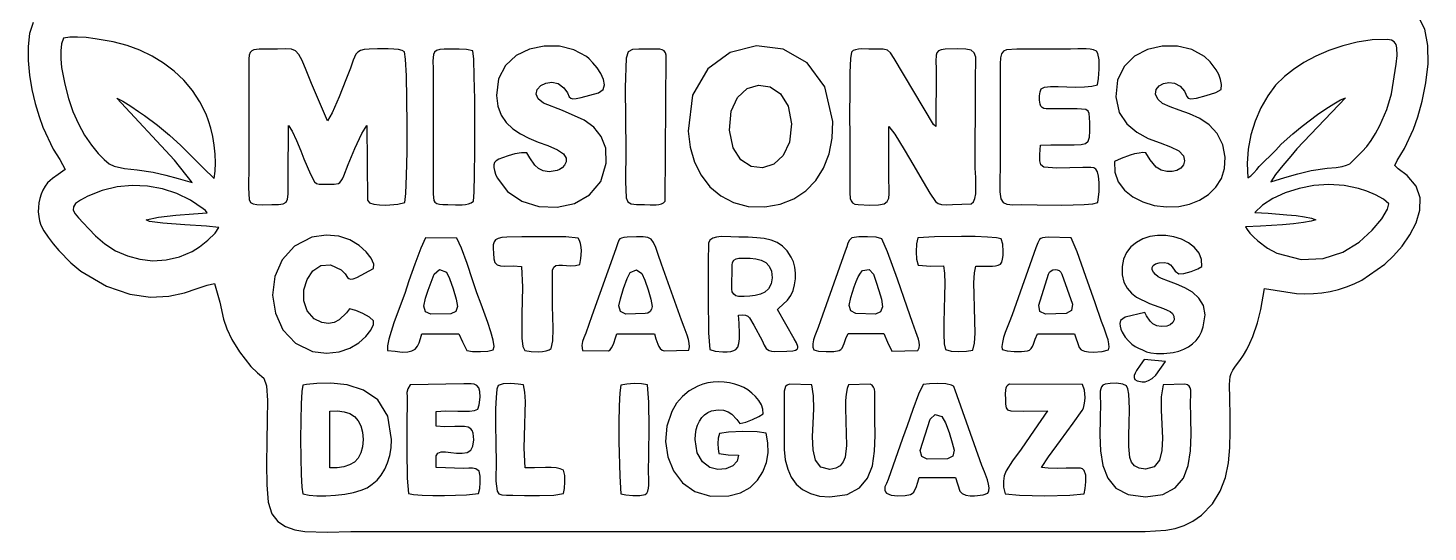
# Model space of a CAD drawing. Header units: millimetres. Extents: x 265.6 to 315.6, y -9426.2 to -9374.5.
# Drawn here: x 265.58 to 315.56, y -9426.17 to -9408.17 of the extents above; entities that cross this region are included whole.
import ezdxf

# ---------------------------------------------------------------- set-up
doc = ezdxf.new("R2010")
doc.units = ezdxf.units.MM
doc.header["$MEASUREMENT"] = 0
doc.layers.add('Capa 1', color=7, linetype='Continuous')

msp = doc.modelspace()

# ---------------------------------------------------------------- linework, layer by layer
at = {"layer": 'Capa 1', "color": 28}
msp.add_lwpolyline([(265.7674, -9407.9736), (265.6373, -9408.3704), (265.5783, -9408.8294), (265.5795, -9409.3297), (265.6303, -9409.8502), (265.7198, -9410.3701), (265.8373, -9410.8682), (265.972, -9411.3237), (266.1132, -9411.7156), (266.4778, -9412.4906), (266.7181, -9412.8638), (266.9018, -9413.2177), (266.659, -9413.4034), (266.4565, -9413.5392), (266.365, -9413.6122), (266.2772, -9413.7013), (266.1911, -9413.8159), (266.1044, -9413.9656), (266.0433, -9414.1047), (265.9966, -9414.2549), (265.9646, -9414.4127), (265.9479, -9414.5751), (265.9466, -9414.7388), (265.9613, -9414.9007), (265.9922, -9415.0574), (266.0398, -9415.2059), (266.1431, -9415.4129), (266.2937, -9415.6415), (266.4786, -9415.8808), (266.685, -9416.1196), (267.1105, -9416.552), (267.4666, -9416.8506), (268.3787, -9417.3833), (269.208, -9417.6745), (269.9507, -9417.7768), (270.603, -9417.7428), (271.1612, -9417.6252), (271.6216, -9417.4766), (271.9803, -9417.3495), (272.2336, -9417.2967), (272.4227, -9417.9572), (272.5569, -9418.5718), (272.6718, -9418.9077), (272.8553, -9419.2872), (273.1346, -9419.7286), (273.5372, -9420.2503), (273.7737, -9420.4768), (273.9974, -9420.6681), (274.0899, -9420.9464), (274.1243, -9421.467), (274.1215, -9422.1556), (274.1025, -9422.9376), (274.088, -9423.7386), (274.0991, -9424.4843), (274.1566, -9425.1002), (274.2815, -9425.5119), (274.5004, -9425.7859), (274.7763, -9425.9734), (275.0998, -9426.0897), (275.4616, -9426.1503), (276.2629, -9426.1658), (277.1056, -9426.1432), (304.6388, -9426.1449), (305.4659, -9426.1482), (306.1968, -9426.1043), (306.5339, -9426.0402), (306.8561, -9425.9349), (307.1664, -9425.7787), (307.4679, -9425.5618), (307.8614, -9425.1541), (308.1409, -9424.7029), (308.3253, -9424.2142), (308.4337, -9423.6938), (308.4848, -9423.1479), (308.4978, -9422.5823), (308.4915, -9422.0031), (308.485, -9421.4163), (308.4766, -9420.902), (308.4924, -9420.6156), (308.5282, -9420.5047), (308.5926, -9420.387), (308.6931, -9420.2412), (308.8372, -9420.046), (308.9678, -9419.8537), (309.0889, -9419.6437), (309.2001, -9419.4197), (309.3012, -9419.1853), (309.4716, -9418.7001), (309.5977, -9418.2177), (309.7232, -9417.4691), (310.8629, -9417.6481), (311.1656, -9417.6624), (311.468, -9417.6546), (311.7687, -9417.6252), (312.0662, -9417.5747), (312.3591, -9417.5035), (312.6458, -9417.4122), (312.925, -9417.3014), (313.1952, -9417.1715), (314.0233, -9416.5967), (314.3253, -9416.3087), (314.6322, -9415.956), (314.9125, -9415.5555), (315.1347, -9415.1244), (315.2675, -9414.6794), (315.2793, -9414.2378), (315.1388, -9413.8165), (314.8144, -9413.4324), (314.4945, -9413.1965), (314.3803, -9413.083), (314.4591, -9412.9034), (314.7184, -9412.4693), (315.0394, -9411.7826), (315.1915, -9411.3451), (315.3477, -9410.7771), (315.48, -9410.1289), (315.5602, -9409.4509), (315.56, -9408.7935), (315.4512, -9408.2071), (315.2058, -9407.742)], dxfattribs=at)
at = {"layer": 'Capa 1', "color": 97}
for points in [[(270.8112, -9412.8923), (268.7443, -9410.6804), (268.9667, -9410.7854), (269.2468, -9410.9584), (269.5234, -9411.1453), (269.7354, -9411.2922), (270.2046, -9411.6364), (270.6287, -9411.9915), (271.0356, -9412.368), (271.453, -9412.776), (271.8398, -9413.1793), (272.2198, -9413.5479), (272.2628, -9413.2759), (272.2767, -9412.9804), (272.2648, -9412.6707), (272.2305, -9412.3563), (272.1772, -9412.0467), (272.1083, -9411.7513), (272.0271, -9411.4795), (271.9371, -9411.2408), (271.7183, -9410.804), (271.4522, -9410.4027), (271.1434, -9410.0378), (270.7963, -9409.7104), (270.4155, -9409.4215), (270.0054, -9409.172), (269.5705, -9408.963), (269.1154, -9408.7953), (268.6136, -9408.6659), (267.979, -9408.5516), (267.6535, -9408.5126), (267.3446, -9408.4923), (267.0689, -9408.4958), (266.8432, -9408.528), (266.775, -9408.7319), (266.7462, -9408.9843), (266.7499, -9409.2701), (266.7795, -9409.5747), (266.8891, -9410.1803), (267.021, -9410.682), (267.1841, -9411.1536), (267.3762, -9411.5925), (267.5959, -9411.994), (267.8421, -9412.3531), (268.0851, -9412.6503), (268.2939, -9412.8657), (268.48, -9413.0135), (268.6551, -9413.1077), (269.018, -9413.1918), (269.4749, -9413.2306), (270.0422, -9413.3115), (270.5016, -9413.4194), (270.9381, -9413.5476), (271.4364, -9413.6896), (270.8112, -9412.8923)], [(309.9477, -9413.6612), (310.4517, -9413.5116), (310.9117, -9413.3736), (311.3942, -9413.259), (311.9659, -9413.1793), (312.2772, -9413.1464), (312.4993, -9413.111), (312.6544, -9413.0684), (312.765, -9413.0137), (312.9419, -9412.8495), (313.2086, -9412.5805), (313.3744, -9412.4048), (313.5362, -9412.1851), (313.6911, -9411.9317), (313.8362, -9411.6551), (314.0855, -9411.074), (314.2612, -9410.525), (314.4285, -9409.4578), (314.4535, -9409.1538), (314.4499, -9408.8732), (314.4183, -9408.757), (314.3567, -9408.6652), (314.2574, -9408.6038), (314.1128, -9408.579), (313.5701, -9408.5976), (313.0351, -9408.6759), (312.5158, -9408.8048), (312.0203, -9408.9755), (311.5565, -9409.179), (311.1326, -9409.4063), (310.7566, -9409.6486), (310.4365, -9409.8968), (310.1216, -9410.2143), (309.8388, -9410.5943), (309.5938, -9411.0246), (309.3919, -9411.4935), (309.2388, -9411.9889), (309.1399, -9412.4989), (309.1009, -9413.0117), (309.1271, -9413.5152), (309.2396, -9413.4526), (309.3478, -9413.3465), (309.447, -9413.2243), (309.5327, -9413.1133), (310.13, -9412.5271), (310.3166, -9412.3199), (310.7335, -9411.9469), (311.0663, -9411.6725), (311.6183, -9411.2634), (311.9167, -9411.057), (312.198, -9410.8753), (312.4383, -9410.7377), (312.6138, -9410.6639), (310.8802, -9412.489), (310.6607, -9412.7491), (310.3805, -9413.0771), (310.1171, -9413.4041), (309.9477, -9413.6612)], [(271.9801, -9414.7676), (271.9113, -9414.6907), (271.8378, -9414.6277), (271.3807, -9414.3194), (270.8902, -9414.0803), (270.3746, -9413.9117), (269.8423, -9413.8149), (269.3016, -9413.7913), (268.7609, -9413.8422), (268.2285, -9413.9688), (267.7129, -9414.1725), (267.4472, -9414.3141), (267.2793, -9414.4389), (267.199, -9414.5559), (267.1957, -9414.6744), (267.2592, -9414.8032), (267.3791, -9414.9515), (267.5449, -9415.1283), (267.7464, -9415.3427), (267.9867, -9415.5854), (268.323, -9415.8791), (268.7062, -9416.1214), (269.1267, -9416.3062), (269.5745, -9416.4273), (270.0399, -9416.4784), (270.513, -9416.4532), (270.9841, -9416.3456), (271.4433, -9416.1493), (271.7035, -9415.9793), (272.0005, -9415.7411), (272.2574, -9415.4926), (272.3971, -9415.2916), (271.9477, -9415.2507), (271.1754, -9415.1991), (270.3928, -9415.1392), (269.9131, -9415.0735), (269.7964, -9415.0153), (270.2375, -9414.9188), (270.8552, -9414.848), (271.4894, -9414.799), (271.9801, -9414.7676)], [(309.0497, -9415.2648), (309.0995, -9415.3696), (309.1959, -9415.4939), (309.3283, -9415.63), (309.4861, -9415.7699), (309.835, -9416.0291), (310.1574, -9416.208), (311.0308, -9416.4361), (311.8202, -9416.4012), (312.5144, -9416.1707), (313.1021, -9415.8121), (313.5719, -9415.3929), (313.9128, -9414.9804), (314.1134, -9414.6421), (314.1624, -9414.4454), (313.9686, -9414.2824), (313.6881, -9414.1303), (313.3737, -9413.9988), (313.0785, -9413.898), (312.5629, -9413.7876), (312.025, -9413.7562), (311.4836, -9413.7954), (310.9573, -9413.8967), (310.4647, -9414.0518), (310.0244, -9414.2522), (309.6552, -9414.4896), (309.3757, -9414.7556), (309.8547, -9414.7853), (310.5172, -9414.8354), (310.8517, -9414.8696), (311.1535, -9414.9106), (311.3961, -9414.959), (311.5536, -9415.0153), (311.3905, -9415.0713), (311.1153, -9415.1192), (310.7626, -9415.1595), (310.367, -9415.1927), (309.5861, -9415.2399), (309.0497, -9415.2648)]]:
    msp.add_lwpolyline(points, close=True, dxfattribs=at)
at = {"layer": 'Capa 1', "color": 7}
for points in [[(276.2725, -9411.4882), (275.6967, -9410.1562), (275.5057, -9409.6736), (275.3655, -9409.333), (275.2492, -9409.1104), (275.1298, -9408.9818), (274.9801, -9408.9232), (274.7733, -9408.9106), (274.4823, -9408.9201), (274.08, -9408.9276), (273.8283, -9408.9236), (273.6381, -9408.9461), (273.5673, -9408.9828), (273.5136, -9409.0446), (273.4774, -9409.1378), (273.4593, -9409.2685), (273.459, -9413.0862), (273.4479, -9413.8753), (273.473, -9414.2912), (273.5238, -9414.3962), (273.6132, -9414.4524), (273.751, -9414.4746), (273.9471, -9414.4777), (274.2821, -9414.4771), (274.5248, -9414.4711), (274.6897, -9414.4454), (274.7916, -9414.3858), (274.8451, -9414.2781), (274.8649, -9414.1082), (274.8656, -9413.8617), (274.862, -9413.5246), (274.8744, -9411.6462), (275.0123, -9411.8483), (275.1693, -9412.1868), (275.3177, -9412.5523), (275.43, -9412.8356), (275.6582, -9413.393), (275.8037, -9413.6607), (275.8787, -9413.7187), (275.973, -9413.7437), (276.0999, -9413.7488), (276.2727, -9413.7471), (276.5148, -9413.7453), (276.6632, -9413.7181), (276.7155, -9413.6838), (276.7604, -9413.6297), (276.8031, -9413.5513), (276.849, -9413.4441), (277.0129, -9413.0387), (277.2526, -9412.4702), (277.4981, -9411.9408), (277.6795, -9411.6525), (277.6993, -9414.3186), (277.7761, -9414.407), (277.9254, -9414.4619), (278.1239, -9414.489), (278.3482, -9414.4939), (278.7806, -9414.4599), (279.0355, -9414.4054), (279.0714, -9414.081), (279.0964, -9413.4396), (279.1106, -9412.5899), (279.114, -9411.6406), (279.1066, -9410.7004), (279.0884, -9409.878), (279.0594, -9409.2821), (279.0197, -9409.0215), (278.9392, -9408.9703), (278.8056, -9408.9375), (278.6346, -9408.9194), (278.4417, -9408.9126), (278.052, -9408.9185), (277.7611, -9408.927), (277.5797, -9408.939), (277.4464, -9408.9738), (277.3511, -9409.0305), (277.2836, -9409.1079), (277.1917, -9409.3212), (277.0898, -9409.6056), (276.9261, -9410.0168), (276.6837, -9410.6257), (276.44, -9411.1951), (276.2725, -9411.4882)], [(281.461, -9408.9881), (281.2385, -9408.938), (280.9757, -9408.9209), (280.699, -9408.9219), (280.4344, -9408.9259), (280.2777, -9408.9391), (280.1678, -9408.9767), (280.0967, -9409.0371), (280.0565, -9409.1186), (280.0367, -9409.3384), (280.0445, -9409.6226), (280.0453, -9413.9197), (280.0454, -9414.0931), (280.0519, -9414.2264), (280.0708, -9414.3249), (280.1083, -9414.3936), (280.1706, -9414.4377), (280.2638, -9414.4624), (280.3942, -9414.4728), (280.5678, -9414.474), (280.836, -9414.4807), (281.0826, -9414.4842), (281.1952, -9414.4748), (281.2995, -9414.4527), (281.3943, -9414.4138), (281.4788, -9414.3542), (281.5061, -9414.0292), (281.5241, -9413.4), (281.5331, -9412.5694), (281.5337, -9411.6399), (281.5263, -9410.7143), (281.5114, -9409.8953), (281.4895, -9409.2857), (281.461, -9408.9881)], [(283.3877, -9412.6286), (283.1933, -9412.6209), (282.9608, -9412.6672), (282.7241, -9412.7372), (282.5171, -9412.8007), (282.3853, -9412.8484), (282.292, -9412.9072), (282.2337, -9412.9776), (282.2064, -9413.06), (282.2064, -9413.1547), (282.23, -9413.2623), (282.2733, -9413.383), (282.3327, -9413.5173), (282.6946, -9414.0103), (283.2103, -9414.3527), (283.8207, -9414.54), (284.4666, -9414.568), (285.0888, -9414.4323), (285.6283, -9414.1285), (286.0259, -9413.6521), (286.2225, -9412.999), (286.2032, -9412.4612), (286.0435, -9412.0391), (285.7766, -9411.7133), (285.4353, -9411.4645), (284.6617, -9411.1203), (283.9863, -9410.8517), (283.7887, -9410.6967), (283.7215, -9410.5286), (283.7607, -9410.3661), (283.8824, -9410.2282), (284.0626, -9410.1338), (284.2772, -9410.1018), (284.5024, -9410.151), (284.7142, -9410.3004), (284.8341, -9410.4825), (284.9034, -9410.6258), (284.953, -9410.6712), (285.0307, -9410.6931), (285.15, -9410.6867), (285.3245, -9410.6474), (285.9504, -9410.4885), (286.11, -9410.3685), (286.1596, -9410.2023), (286.1237, -9410.0069), (286.0266, -9409.7995), (285.893, -9409.5969), (285.7473, -9409.4163), (285.614, -9409.2748), (285.5176, -9409.1892), (285.0685, -9408.9473), (284.5533, -9408.8213), (284.0118, -9408.8125), (283.4836, -9408.9225), (283.0085, -9409.1529), (282.6264, -9409.5051), (282.3768, -9409.9808), (282.2996, -9410.5813), (282.3509, -9410.9617), (282.4711, -9411.2805), (282.6513, -9411.5461), (282.8824, -9411.7668), (283.1554, -9411.9509), (283.4614, -9412.1067), (283.7915, -9412.2425), (284.1365, -9412.3667), (284.4865, -9412.5173), (284.6948, -9412.6678), (284.7882, -9412.8128), (284.7935, -9412.9467), (284.7374, -9413.0641), (284.6468, -9413.1593), (284.5484, -9413.2271), (284.4691, -9413.2617), (284.1905, -9413.3023), (283.9698, -9413.2708), (283.7984, -9413.1862), (283.668, -9413.0673), (283.4965, -9412.8027), (283.3877, -9412.6286)], [(288.33, -9414.3576), (288.3665, -9409.1447), (288.3357, -9409.0531), (288.2857, -9408.9899), (288.219, -9408.95), (288.1378, -9408.9286), (287.9414, -9408.9212), (287.7156, -9408.9281), (287.3843, -9408.9216), (287.155, -9408.9357), (287.0099, -9409.025), (286.9312, -9409.2444), (286.9022, -9410.292), (286.9261, -9412.5163), (286.9085, -9413.6499), (286.9326, -9414.2344), (286.9976, -9414.3769), (287.1178, -9414.4496), (287.3082, -9414.4751), (287.5838, -9414.4758), (287.7876, -9414.481), (288.0022, -9414.4822), (288.103, -9414.4724), (288.1941, -9414.4507), (288.2711, -9414.4136), (288.33, -9414.3576)], [(289.142, -9411.8586), (289.2129, -9412.4271), (289.3685, -9412.9545), (289.6054, -9413.4284), (289.9197, -9413.8362), (290.3079, -9414.1656), (290.7663, -9414.4042), (291.2913, -9414.5394), (291.8792, -9414.5588), (292.4267, -9414.465), (292.9166, -9414.2694), (293.3427, -9413.9818), (293.6991, -9413.6119), (293.9797, -9413.1696), (294.1785, -9412.6646), (294.2893, -9412.1069), (294.3063, -9411.5061), (294.0208, -9410.2741), (293.3913, -9409.416), (292.5385, -9408.9271), (291.5827, -9408.8028), (290.6447, -9409.0384), (289.8449, -9409.6294), (289.3038, -9410.571), (289.142, -9411.8586)], [(297.9893, -9411.6891), (297.9112, -9411.6175), (296.5004, -9409.2539), (296.3754, -9409.0513), (296.269, -9408.9553), (296.11, -9408.9272), (295.8269, -9408.9279), (295.6003, -9408.9205), (295.3473, -9408.9157), (295.2275, -9408.9235), (295.121, -9408.9432), (295.0345, -9408.9785), (294.9747, -9409.033), (294.9424, -9409.2571), (294.9227, -9409.757), (294.913, -9410.4483), (294.9107, -9411.247), (294.9132, -9412.0689), (294.9179, -9412.8298), (294.9224, -9413.4454), (294.9239, -9413.8317), (294.9191, -9414.0606), (294.9358, -9414.2621), (294.9662, -9414.3443), (295.0188, -9414.4097), (295.0991, -9414.455), (295.2128, -9414.4769), (295.6373, -9414.4972), (295.9394, -9414.4883), (296.1392, -9414.4465), (296.2572, -9414.3681), (296.3137, -9414.2492), (296.3288, -9414.0861), (296.323, -9413.8751), (296.3166, -9413.6123), (296.3128, -9411.6805), (296.5214, -9411.9568), (296.8599, -9412.5072), (297.2017, -9413.0901), (297.4207, -9413.4643), (297.7718, -9414.0672), (297.9745, -9414.3689), (298.0713, -9414.4386), (298.1922, -9414.4713), (298.3578, -9414.4796), (298.5883, -9414.4762), (299.2524, -9414.447), (299.3329, -9414.3757), (299.3843, -9414.2514), (299.4122, -9414.088), (299.4223, -9413.8994), (299.412, -9413.5029), (299.3988, -9413.1739), (299.4003, -9410.2803), (299.4089, -9409.8118), (299.4201, -9409.4627), (299.4121, -9409.2161), (299.3631, -9409.055), (299.2513, -9408.9623), (299.0552, -9408.9213), (298.7528, -9408.9148), (298.3224, -9408.9258), (298.184, -9408.9436), (298.089, -9408.9863), (298.0297, -9409.0513), (297.9984, -9409.136), (297.9888, -9409.3549), (297.9986, -9409.6225), (297.9893, -9411.6891)], [(303.7594, -9410.1939), (303.7941, -9409.9717), (303.8163, -9409.6393), (303.8149, -9409.3052), (303.7785, -9409.0775), (303.7193, -9409.0017), (303.6233, -9408.9524), (303.4998, -9408.9245), (303.3582, -9408.9128), (303.0581, -9408.9184), (302.7974, -9408.9289), (301.4821, -9408.9283), (300.8809, -9408.9195), (300.5162, -9408.9469), (300.4062, -9409.0004), (300.3356, -9409.0946), (300.298, -9409.24), (300.2868, -9409.4472), (300.2867, -9412.3408), (300.2817, -9413.09), (300.274, -9413.6405), (300.2793, -9414.0228), (300.313, -9414.2672), (300.3908, -9414.4042), (300.5281, -9414.4644), (300.7406, -9414.4781), (301.0437, -9414.4758), (301.606, -9414.4839), (302.4604, -9414.4915), (302.8978, -9414.4872), (303.289, -9414.4734), (303.5943, -9414.4469), (303.7739, -9414.4045), (303.816, -9414.0068), (303.8177, -9413.6882), (303.801, -9413.4588), (303.7646, -9413.3041), (303.7069, -9413.2098), (303.6267, -9413.1614), (303.5223, -9413.1446), (303.3926, -9413.145), (303.2359, -9413.1481), (302.3105, -9413.1688), (301.8474, -9413.1387), (301.7434, -9413.0597), (301.7001, -9412.9142), (301.6992, -9412.6842), (301.7224, -9412.3519), (302.0959, -9412.3393), (302.5758, -9412.3381), (302.9301, -9412.3406), (303.1777, -9412.3311), (303.3377, -9412.2937), (303.4292, -9412.2129), (303.471, -9412.0727), (303.4824, -9411.8576), (303.4823, -9411.5517), (303.4807, -9411.3627), (303.4665, -9411.228), (303.4271, -9411.1384), (303.3495, -9411.0851), (303.0291, -9411.0513), (302.4028, -9411.0546), (302.1369, -9411.0613), (301.9294, -9411.0593), (301.8493, -9411.0441), (301.7858, -9411.0135), (301.7397, -9410.9632), (301.7117, -9410.8887), (301.6947, -9410.7517), (301.6946, -9410.5924), (301.7139, -9410.4439), (301.7552, -9410.3396), (301.8726, -9410.2845), (302.0813, -9410.2613), (302.3547, -9410.2594), (302.6661, -9410.268), (302.9889, -9410.2765), (303.2965, -9410.2741), (303.5622, -9410.2501), (303.7594, -9410.1939)], [(304.3694, -9412.9371), (304.3803, -9413.3221), (304.5042, -9413.6637), (304.7238, -9413.9572), (305.0222, -9414.1981), (305.3823, -9414.3818), (305.787, -9414.5038), (306.2194, -9414.5593), (306.6622, -9414.5439), (307.0497, -9414.4635), (307.4083, -9414.3192), (307.7252, -9414.1151), (307.9874, -9413.8554), (308.182, -9413.544), (308.296, -9413.1852), (308.3166, -9412.7831), (308.2307, -9412.3417), (308.0331, -9411.9351), (307.7496, -9411.6295), (307.41, -9411.4036), (307.044, -9411.2358), (306.6813, -9411.1046), (306.3517, -9410.9885), (306.0849, -9410.866), (305.9106, -9410.7156), (305.8321, -9410.5265), (305.8554, -9410.363), (305.958, -9410.234), (306.117, -9410.1485), (306.3099, -9410.1156), (306.514, -9410.1443), (306.7065, -9410.2435), (306.8648, -9410.4224), (306.92, -9410.5352), (306.9538, -9410.6178), (307.0015, -9410.6724), (307.0983, -9410.7015), (307.2895, -9410.6704), (307.6413, -9410.5834), (307.9915, -9410.4711), (308.1774, -9410.3647), (308.1881, -9410.185), (308.1562, -9410.0051), (308.0906, -9409.8296), (308.0005, -9409.6633), (307.7829, -9409.377), (307.5761, -9409.184), (307.1281, -9408.9413), (306.6142, -9408.8196), (306.0748, -9408.8189), (305.5503, -9408.9393), (305.0813, -9409.1808), (304.7083, -9409.5434), (304.4716, -9410.0272), (304.4119, -9410.6322), (304.5369, -9411.183), (304.8023, -9411.5939), (305.1633, -9411.8936), (305.575, -9412.1111), (305.9926, -9412.2752), (306.3713, -9412.4147), (306.6662, -9412.5585), (306.8326, -9412.7354), (306.8718, -9412.9112), (306.8364, -9413.0582), (306.7408, -9413.1728), (306.599, -9413.2517), (306.4254, -9413.2915), (306.234, -9413.2888), (306.0392, -9413.2404), (305.855, -9413.1427), (305.6435, -9412.8799), (305.4854, -9412.6275), (305.3791, -9412.6182), (305.243, -9412.6328), (305.0873, -9412.6662), (304.9222, -9412.7133), (304.604, -9412.8283), (304.3694, -9412.9371)], [(290.6237, -9411.8148), (290.6806, -9411.1405), (290.9072, -9410.6458), (291.25, -9410.3332), (291.6557, -9410.2054), (292.0707, -9410.265), (292.4417, -9410.5146), (292.7153, -9410.9567), (292.8381, -9411.5941), (292.7703, -9412.2434), (292.5416, -9412.7257), (292.2028, -9413.0357), (291.8042, -9413.168), (291.3965, -9413.1173), (291.0301, -9412.8784), (290.7557, -9412.446), (290.6237, -9411.8148)]]:
    msp.add_lwpolyline(points, close=True, dxfattribs=at)
at = {"layer": 'Capa 1', "color": 134}
for points in [[(277.0617, -9418.2013), (276.9515, -9418.3444), (276.6912, -9418.5851), (276.511, -9418.6793), (276.3007, -9418.7228), (276.0628, -9418.6903), (275.7997, -9418.5569), (275.5434, -9418.2711), (275.4258, -9417.9088), (275.4314, -9417.5176), (275.5447, -9417.1454), (275.7501, -9416.8402), (276.032, -9416.6497), (276.3749, -9416.6217), (276.7632, -9416.8042), (276.8975, -9416.9508), (276.9799, -9417.0771), (277.0274, -9417.1174), (277.0929, -9417.1342), (277.1866, -9417.1214), (277.3188, -9417.0728), (277.9146, -9416.7524), (277.923, -9416.6009), (277.8344, -9416.3937), (277.6567, -9416.1605), (277.3981, -9415.9309), (277.0667, -9415.7348), (276.6704, -9415.6017), (276.2175, -9415.5615), (275.7159, -9415.6438), (275.0919, -9415.9595), (274.6516, -9416.4471), (274.3927, -9417.0482), (274.313, -9417.7045), (274.4102, -9418.3576), (274.6819, -9418.9493), (275.1258, -9419.4212), (275.7397, -9419.7149), (276.2366, -9419.785), (276.6816, -9419.7382), (277.0685, -9419.6035), (277.3914, -9419.4095), (277.6439, -9419.1853), (277.8201, -9418.9597), (277.9137, -9418.7616), (277.9187, -9418.6198), (277.7692, -9418.4969), (277.5379, -9418.3615), (277.2828, -9418.2506), (277.0617, -9418.2013)], [(306.4614, -9419.7587), (306.6627, -9419.7062), (306.8457, -9419.6372), (307.0102, -9419.5511), (307.1555, -9419.4472), (307.2815, -9419.3248), (307.3877, -9419.1834), (307.4737, -9419.0221), (307.5391, -9418.8405), (307.6026, -9418.4167), (307.5414, -9418.0775), (307.382, -9417.8104), (307.1511, -9417.6027), (306.8752, -9417.4421), (306.581, -9417.3158), (306.295, -9417.2115), (306.0439, -9417.1166), (305.9238, -9417.0534), (305.8259, -9416.9764), (305.7547, -9416.8915), (305.7149, -9416.8044), (305.7108, -9416.7209), (305.7471, -9416.6468), (305.8283, -9416.5878), (305.9589, -9416.5497), (306.1381, -9416.5384), (306.2694, -9416.5654), (306.3638, -9416.6202), (306.4322, -9416.6925), (306.5346, -9416.8477), (306.6636, -9416.9478), (306.8475, -9416.9354), (307.0993, -9416.8611), (307.3389, -9416.766), (307.4864, -9416.6913), (307.476, -9416.4336), (307.3846, -9416.204), (307.226, -9416.0054), (307.014, -9415.8405), (306.7625, -9415.7121), (306.4852, -9415.6232), (306.1958, -9415.5765), (305.9083, -9415.5749), (305.6325, -9415.618), (305.3776, -9415.7023), (305.15, -9415.8261), (304.956, -9415.9878), (304.8021, -9416.1859), (304.6947, -9416.4187), (304.6401, -9416.6845), (304.6447, -9416.9818), (304.7056, -9417.2428), (304.8166, -9417.4581), (304.9703, -9417.6348), (305.159, -9417.78), (305.6115, -9418.005), (306.1134, -9418.1905), (306.2497, -9418.2397), (306.36, -9418.2903), (306.4413, -9418.3592), (306.4906, -9418.4634), (306.495, -9418.5872), (306.4476, -9418.6888), (306.3593, -9418.7645), (306.2412, -9418.8112), (306.0388, -9418.8333), (305.8737, -9418.803), (305.742, -9418.7347), (305.64, -9418.6428), (305.5093, -9418.4458), (305.4513, -9418.3269), (304.7476, -9418.4941), (304.5876, -9418.6155), (304.5627, -9418.7163), (304.5666, -9418.8207), (304.5934, -9418.9255), (304.6374, -9419.0276), (304.7535, -9419.2108), (304.8685, -9419.3449), (304.9906, -9419.4578), (305.1042, -9419.5384), (305.2241, -9419.6027), (305.3651, -9419.6664), (305.5139, -9419.7327), (305.6594, -9419.7676), (305.8622, -9419.791), (306.1277, -9419.7917), (306.4614, -9419.7587)], [(278.6839, -9419.7142), (278.9382, -9419.7417), (279.1364, -9419.7361), (279.2873, -9419.6989), (279.3997, -9419.6314), (279.4824, -9419.5349), (279.5443, -9419.4108), (279.5942, -9419.2604), (279.6409, -9419.0851), (280.9637, -9419.0873), (281.0933, -9419.3768), (281.2396, -9419.6905), (281.4535, -9419.7172), (281.7304, -9419.7254), (281.9998, -9419.7093), (282.1913, -9419.6631), (282.217, -9419.543), (282.1821, -9419.3169), (282.1029, -9419.0184), (281.9954, -9418.6813), (281.7597, -9418.0258), (281.6037, -9417.6199), (281.4454, -9417.1642), (281.2517, -9416.5804), (281.0548, -9416.0293), (280.887, -9415.6717), (279.764, -9415.6647), (279.6012, -9416.0267), (279.3886, -9416.5984), (279.1803, -9417.1986), (279.0308, -9417.6463), (278.8664, -9418.0918), (278.6417, -9418.6961), (278.538, -9419.0031), (278.4567, -9419.2841), (278.4102, -9419.5172), (278.411, -9419.6805), (278.6839, -9419.7142)], [(285.2165, -9415.6706), (284.7856, -9415.6314), (284.0114, -9415.6238), (283.2035, -9415.632), (282.6717, -9415.6399), (282.493, -9415.6505), (282.3621, -9415.6806), (282.2725, -9415.7327), (282.2175, -9415.8095), (282.1906, -9415.9135), (282.1852, -9416.0475), (282.1947, -9416.214), (282.2126, -9416.4157), (282.2506, -9416.5438), (282.3306, -9416.6214), (282.4437, -9416.6602), (282.5813, -9416.6719), (282.8946, -9416.6606), (283.2007, -9416.6813), (283.2297, -9417.4186), (283.2095, -9418.3835), (283.204, -9418.8487), (283.2141, -9419.2477), (283.249, -9419.5395), (283.3179, -9419.683), (283.5382, -9419.7229), (283.8114, -9419.7292), (283.9476, -9419.7181), (284.0728, -9419.6964), (284.179, -9419.6636), (284.258, -9419.6188), (284.3123, -9419.3421), (284.3222, -9418.9131), (284.3111, -9418.4643), (284.3024, -9418.1281), (284.3047, -9416.8153), (284.3465, -9416.7084), (284.4237, -9416.6529), (284.5299, -9416.6346), (284.6589, -9416.6396), (284.8043, -9416.6538), (284.9598, -9416.6631), (285.1189, -9416.6537), (285.2755, -9416.6113), (285.3177, -9416.3972), (285.3348, -9416.1308), (285.328, -9415.996), (285.3076, -9415.8696), (285.2713, -9415.7587), (285.2165, -9415.6706)], [(285.3712, -9419.6834), (286.2999, -9419.6928), (286.3605, -9419.6559), (286.4133, -9419.5932), (286.4589, -9419.5119), (286.4978, -9419.4195), (286.5578, -9419.2308), (286.5975, -9419.0859), (287.9509, -9419.0862), (287.9982, -9419.2709), (288.0602, -9419.4604), (288.1016, -9419.5451), (288.1524, -9419.6167), (288.2147, -9419.6705), (288.2904, -9419.7018), (289.1715, -9419.6745), (289.1898, -9419.5583), (289.182, -9419.4274), (289.1538, -9419.2865), (289.111, -9419.1406), (289.0042, -9418.8526), (288.9074, -9418.6017), (288.1923, -9416.5964), (288.0738, -9416.2545), (287.9874, -9416.0015), (287.912, -9415.8246), (287.8268, -9415.7111), (287.7107, -9415.6485), (287.5428, -9415.624), (287.302, -9415.625), (286.9674, -9415.6389), (286.8508, -9415.6495), (286.7676, -9415.6706), (286.7108, -9415.7029), (286.6729, -9415.7471), (286.6249, -9415.8741), (286.5655, -9416.0572), (285.7023, -9418.4434), (285.4988, -9419.0622), (285.4282, -9419.2305), (285.3734, -9419.3671), (285.3493, -9419.5066), (285.3712, -9419.6834)], [(292.3418, -9418.2158), (292.3673, -9418.191), (292.6936, -9417.8887), (292.8083, -9417.7236), (292.8932, -9417.5374), (292.9492, -9417.3366), (292.9772, -9417.128), (292.9782, -9416.9184), (292.9531, -9416.7143), (292.9029, -9416.5226), (292.8284, -9416.3499), (292.6841, -9416.129), (292.5172, -9415.9594), (292.3261, -9415.8343), (292.1095, -9415.747), (291.866, -9415.6906), (291.5941, -9415.6585), (291.2926, -9415.6438), (290.9599, -9415.6399), (290.6659, -9415.6245), (290.3204, -9415.6171), (290.1594, -9415.6341), (290.0228, -9415.6742), (289.923, -9415.7446), (289.8724, -9415.8522), (289.8555, -9416.5152), (289.8555, -9417.7946), (289.8754, -9419.0527), (289.9184, -9419.652), (290.1095, -9419.7061), (290.3906, -9419.7337), (290.5359, -9419.7326), (290.6689, -9419.7189), (290.7782, -9419.6906), (290.8522, -9419.6457), (290.9208, -9419.5631), (290.9618, -9419.4334), (290.981, -9419.27), (290.9839, -9419.0865), (290.9642, -9418.7121), (290.9482, -9418.4174), (291.0926, -9418.4165), (291.1955, -9418.4249), (291.272, -9418.4542), (291.3371, -9418.516), (291.493, -9418.7843), (291.7832, -9419.3232), (291.8655, -9419.4884), (291.9342, -9419.609), (291.9789, -9419.6525), (292.0386, -9419.6847), (292.1195, -9419.7057), (292.2278, -9419.7153), (292.6716, -9419.7071), (292.886, -9419.7012), (292.9774, -9419.6758), (293.0335, -9419.6392), (293.0597, -9419.5929), (293.0613, -9419.5384), (293.0127, -9419.4114), (292.9311, -9419.2706), (292.3418, -9418.2158)], [(293.6342, -9419.6644), (293.8051, -9419.7056), (294.0729, -9419.7244), (294.3482, -9419.7198), (294.5416, -9419.6905), (294.603, -9419.6542), (294.6489, -9419.5967), (294.6839, -9419.5232), (294.7128, -9419.4383), (294.7712, -9419.2542), (294.8618, -9419.0836), (296.1333, -9419.0802), (296.261, -9419.3925), (296.4241, -9419.7086), (297.3503, -9419.6897), (297.3899, -9419.5945), (297.4037, -9419.4956), (297.3953, -9419.3904), (297.3685, -9419.2767), (297.2743, -9419.0134), (297.1508, -9418.6864), (296.9629, -9418.1375), (296.617, -9417.1373), (296.2666, -9416.1635), (296.0652, -9415.6937), (295.857, -9415.6437), (295.5518, -9415.622), (295.2354, -9415.6284), (294.9934, -9415.6622), (294.9055, -9415.751), (294.8497, -9415.8569), (294.8063, -9415.9834), (294.7557, -9416.1338), (293.8729, -9418.6276), (293.7842, -9418.8654), (293.6723, -9419.1597), (293.6275, -9419.3083), (293.6009, -9419.4472), (293.6005, -9419.5686), (293.6342, -9419.6644)], [(297.3471, -9415.6633), (297.2982, -9415.8815), (297.2821, -9416.1569), (297.3022, -9416.4279), (297.3623, -9416.6333), (297.806, -9416.6724), (298.2577, -9416.6646), (298.2985, -9416.919), (298.3108, -9417.2884), (298.3045, -9417.7321), (298.2893, -9418.2099), (298.2751, -9418.6813), (298.2716, -9419.1058), (298.2886, -9419.4431), (298.336, -9419.6526), (298.5369, -9419.7079), (298.8061, -9419.7222), (299.0831, -9419.7077), (299.3077, -9419.6766), (299.3662, -9419.4231), (299.3887, -9419.0607), (299.3869, -9418.6265), (299.3722, -9418.1576), (299.3561, -9417.6909), (299.35, -9417.2635), (299.3654, -9416.9124), (299.4138, -9416.6748), (299.6372, -9416.6682), (299.8861, -9416.6769), (300.0077, -9416.676), (300.1208, -9416.6656), (300.2204, -9416.6412), (300.3016, -9416.5986), (300.3429, -9416.5265), (300.3724, -9416.4212), (300.3904, -9416.2935), (300.3972, -9416.1541), (300.3784, -9415.8832), (300.3184, -9415.6945), (300.1563, -9415.6578), (299.8318, -9415.6331), (299.3963, -9415.6191), (298.901, -9415.6145), (297.936, -9415.6281), (297.3471, -9415.6633)], [(300.3576, -9419.6481), (300.5305, -9419.6976), (300.7828, -9419.7232), (301.0475, -9419.7243), (301.2575, -9419.7006), (301.3383, -9419.6677), (301.3975, -9419.6143), (301.4407, -9419.5442), (301.4736, -9419.4616), (301.5306, -9419.2745), (301.6136, -9419.085), (302.938, -9419.0864), (303.1028, -9419.5794), (303.1801, -9419.6566), (303.2974, -9419.7072), (303.4426, -9419.7351), (303.6034, -9419.7441), (303.9232, -9419.7203), (304.1593, -9419.6663), (304.1767, -9419.562), (304.169, -9419.4414), (304.1415, -9419.3092), (304.0999, -9419.1704), (303.996, -9418.8922), (303.9014, -9418.6459), (303.6726, -9417.9773), (303.3479, -9417.0379), (303.0291, -9416.1565), (302.818, -9415.6615), (302.0049, -9415.6387), (301.8895, -9415.6448), (301.8031, -9415.6597), (301.7397, -9415.6847), (301.6937, -9415.7216), (301.6299, -9415.8369), (301.5652, -9416.0183), (300.7115, -9418.4091), (300.605, -9418.6818), (300.4697, -9419.0413), (300.4104, -9419.2244), (300.3669, -9419.3944), (300.3467, -9419.5395), (300.3576, -9419.6481)], [(290.9521, -9416.3882), (291.1517, -9416.383), (291.3589, -9416.3881), (291.5626, -9416.4116), (291.7518, -9416.4615), (291.9157, -9416.5458), (292.0431, -9416.6725), (292.1232, -9416.8497), (292.1449, -9417.0853), (292.1061, -9417.3099), (292.0172, -9417.4783), (291.8874, -9417.5984), (291.7259, -9417.6781), (291.5421, -9417.7254), (291.3452, -9417.7481), (291.1446, -9417.7541), (290.9495, -9417.7514), (290.8537, -9417.7299), (290.7759, -9417.6754), (290.7238, -9417.5959), (290.7053, -9417.4995), (290.7122, -9416.636), (290.7314, -9416.5418), (290.7826, -9416.4641), (290.8585, -9416.4104), (290.9521, -9416.3882)], [(280.5153, -9416.8915), (280.6249, -9417.1197), (280.7526, -9417.4824), (280.8614, -9417.854), (280.9142, -9418.109), (280.8498, -9418.2974), (280.6682, -9418.379), (279.9593, -9418.3881), (279.7691, -9418.304), (279.7083, -9418.1052), (279.7705, -9417.8205), (279.8675, -9417.5307), (279.977, -9417.243), (280.0762, -9416.9643), (280.2735, -9416.7936), (280.5153, -9416.8915)], [(287.4966, -9416.9305), (287.6045, -9417.1759), (287.7216, -9417.5134), (287.8163, -9417.8554), (287.8573, -9418.1145), (287.8394, -9418.212), (287.7873, -9418.2924), (287.7088, -9418.3476), (287.6121, -9418.3692), (286.9221, -9418.3824), (286.7289, -9418.2967), (286.6703, -9418.0936), (286.7315, -9417.8377), (286.8424, -9417.4723), (286.9698, -9417.1181), (287.0805, -9416.8958), (287.2979, -9416.8011), (287.4966, -9416.9305)], [(295.7674, -9416.9618), (295.8552, -9417.2396), (295.9578, -9417.5435), (296.0456, -9417.8468), (296.0889, -9418.1229), (296.0171, -9418.3095), (295.8316, -9418.3839), (295.135, -9418.363), (294.9509, -9418.2737), (294.8951, -9418.077), (294.9579, -9417.7919), (295.0728, -9417.4142), (295.1428, -9417.2259), (295.2176, -9417.0569), (295.2942, -9416.9212), (295.3701, -9416.8331), (295.6034, -9416.7904), (295.7674, -9416.9618)], [(302.4876, -9416.9553), (302.8657, -9418.0332), (302.8362, -9418.2571), (302.6382, -9418.3659), (301.9091, -9418.3905), (301.7014, -9418.2915), (301.6625, -9418.0648), (302.0135, -9416.9623), (302.0488, -9416.8913), (302.1022, -9416.8367), (302.17, -9416.8013), (302.2481, -9416.7881), (302.3265, -9416.799), (302.3953, -9416.8324), (302.4503, -9416.8854), (302.4876, -9416.9553)], [(305.4251, -9420.0107), (305.2879, -9420.2038), (305.1534, -9420.3988), (305.1028, -9420.491), (305.0719, -9420.5765), (305.0669, -9420.6528), (305.0941, -9420.7176), (305.1753, -9420.7664), (305.351, -9420.8056), (305.4635, -9420.7987), (305.5868, -9420.7618), (305.7165, -9420.6856), (305.8483, -9420.5611), (306.1928, -9420.0824), (305.4251, -9420.0107)], [(275.3891, -9424.7987), (275.6116, -9424.8507), (275.8932, -9424.8755), (276.2135, -9424.8753), (276.5523, -9424.8526), (276.8892, -9424.8099), (277.204, -9424.7494), (277.4764, -9424.6736), (277.6861, -9424.5849), (277.8707, -9424.4635), (278.0387, -9424.3119), (278.1877, -9424.1317), (278.3151, -9423.9247), (278.4187, -9423.6926), (278.4958, -9423.4371), (278.5443, -9423.16), (278.5615, -9422.8629), (278.4273, -9422.0253), (278.0689, -9421.4517), (277.561, -9421.0953), (276.9782, -9420.9091), (276.3948, -9420.8461), (275.8856, -9420.8595), (275.5251, -9420.9022), (275.3879, -9420.9274), (275.3532, -9421.1511), (275.3288, -9421.594), (275.3144, -9422.1838), (275.31, -9422.8479), (275.3154, -9423.5139), (275.3305, -9424.1093), (275.3551, -9424.5617), (275.3891, -9424.7987)], [(281.6332, -9421.7783), (281.6911, -9421.6293), (281.72, -9421.3504), (281.7112, -9421.149), (281.6696, -9421.0127), (281.6, -9420.9291), (281.5073, -9420.8859), (281.3964, -9420.8705), (281.272, -9420.8705), (281.1391, -9420.8736), (279.2221, -9420.906), (279.1362, -9421.0509), (279.1078, -9421.1854), (279.1096, -9421.3407), (279.1146, -9421.5478), (279.1072, -9422.2277), (279.1025, -9423.2588), (279.1164, -9424.2459), (279.1647, -9424.7936), (279.3467, -9424.8314), (279.6493, -9424.8549), (280.0308, -9424.866), (280.4497, -9424.8664), (281.233, -9424.8417), (281.6665, -9424.7945), (281.7052, -9424.6173), (281.7246, -9424.3962), (281.7201, -9424.1734), (281.6871, -9423.991), (281.5691, -9423.9118), (281.4498, -9423.8871), (281.3122, -9423.8914), (281.1391, -9423.8987), (280.1466, -9423.8603), (280.1465, -9423.4423), (280.207, -9423.3456), (280.3266, -9423.3065), (280.4895, -9423.3064), (280.6795, -9423.3269), (280.8806, -9423.3496), (281.0767, -9423.356), (281.2519, -9423.3276), (281.39, -9423.2461), (281.4604, -9423.0961), (281.4904, -9422.8696), (281.4874, -9422.7503), (281.4709, -9422.639), (281.4396, -9422.5448), (281.3925, -9422.4768), (281.2984, -9422.4257), (281.1624, -9422.4002), (280.9968, -9422.3933), (280.8138, -9422.3978), (280.4441, -9422.4129), (280.151, -9422.3888), (280.1467, -9421.8671), (280.4863, -9421.8356), (280.9245, -9421.8485), (281.1444, -9421.8537), (281.3455, -9421.8485), (281.5133, -9421.8258), (281.6332, -9421.7783)], [(283.2709, -9420.9076), (283.083, -9420.8826), (282.8135, -9420.8665), (282.5463, -9420.8772), (282.3653, -9420.9324), (282.3167, -9421.0709), (282.2869, -9421.3638), (282.2721, -9421.7619), (282.2685, -9422.216), (282.2799, -9423.0954), (282.2907, -9423.6084), (282.2852, -9424.3453), (282.3248, -9424.7135), (282.3891, -9424.799), (282.4978, -9424.8398), (282.662, -9424.8518), (282.8927, -9424.8509), (283.3046, -9424.8565), (283.8383, -9424.8634), (284.3489, -9424.8498), (284.6913, -9424.7943), (284.7298, -9424.6096), (284.7496, -9424.3777), (284.7409, -9424.1453), (284.6938, -9423.9592), (284.5803, -9423.9051), (284.4293, -9423.8745), (284.2515, -9423.8618), (284.0573, -9423.8614), (283.6619, -9423.8756), (283.3277, -9423.8725), (283.2953, -9423.173), (283.3202, -9422.3225), (283.333, -9421.8983), (283.3347, -9421.5057), (283.3168, -9421.1678), (283.2709, -9420.9076)], [(286.746, -9424.7975), (286.9177, -9424.8346), (287.1683, -9424.8585), (287.4247, -9424.8584), (287.614, -9424.8232), (287.6723, -9424.7769), (287.7112, -9424.7021), (287.7341, -9424.6058), (287.7448, -9424.4951), (287.7437, -9424.258), (287.7369, -9424.0469), (287.7434, -9423.3726), (287.7517, -9422.4423), (287.7425, -9421.53), (287.6969, -9420.91), (287.4855, -9420.8751), (287.2181, -9420.8652), (286.9522, -9420.8819), (286.7453, -9420.9274), (286.7055, -9421.1921), (286.6822, -9421.6624), (286.6729, -9422.2668), (286.675, -9422.9338), (286.7032, -9424.1695), (286.746, -9424.7975)], [(290.9405, -9423.4178), (290.9007, -9423.6362), (290.7393, -9423.8066), (290.4952, -9423.9118), (290.2074, -9423.9349), (289.9148, -9423.8586), (289.6563, -9423.6659), (289.471, -9423.3398), (289.3978, -9422.8631), (289.4066, -9422.6796), (289.4355, -9422.5071), (289.4835, -9422.3482), (289.55, -9422.2053), (289.6341, -9422.0809), (289.7352, -9421.9775), (289.8524, -9421.8975), (289.9849, -9421.8436), (290.2174, -9421.8031), (290.4126, -9421.817), (290.574, -9421.8719), (290.7051, -9421.9542), (290.8901, -9422.1472), (290.9953, -9422.288), (291.2013, -9422.2384), (291.4424, -9422.146), (291.6686, -9422.0376), (291.8298, -9421.9406), (291.8176, -9421.7826), (291.7615, -9421.6257), (291.6704, -9421.4739), (291.5529, -9421.3315), (291.4176, -9421.2028), (291.2734, -9421.0921), (291.1288, -9421.0035), (290.9926, -9420.9414), (290.8122, -9420.8839), (290.6238, -9420.841), (290.4305, -9420.814), (290.2352, -9420.8039), (290.0408, -9420.8117), (289.8503, -9420.8387), (289.6666, -9420.8859), (289.4928, -9420.9544), (289.1886, -9421.1234), (288.9406, -9421.3217), (288.7353, -9421.5648), (288.5596, -9421.8686), (288.3844, -9422.3888), (288.3389, -9422.9372), (288.4197, -9423.4793), (288.6235, -9423.9803), (288.947, -9424.4055), (289.3869, -9424.7203), (289.94, -9424.8899), (290.6029, -9424.8797), (291.0182, -9424.7655), (291.3576, -9424.5742), (291.6234, -9424.3207), (291.8179, -9424.0196), (291.9435, -9423.6857), (292.0026, -9423.3339), (291.9973, -9422.9787), (291.9302, -9422.6351), (291.6052, -9422.5935), (291.0933, -9422.5809), (290.5836, -9422.5983), (290.2649, -9422.6469), (290.2229, -9422.8178), (290.2095, -9423.0085), (290.2177, -9423.1983), (290.2407, -9423.3668), (290.5717, -9423.4138), (290.9405, -9423.4178)], [(293.5679, -9420.9134), (292.7602, -9420.8844), (292.681, -9420.9192), (292.6269, -9420.9749), (292.5934, -9421.0479), (292.5761, -9421.1347), (292.5719, -9421.3351), (292.5788, -9421.5478), (292.5791, -9423.2152), (292.6159, -9423.5867), (292.6995, -9423.9196), (292.8303, -9424.2104), (293.0087, -9424.4554), (293.2349, -9424.6513), (293.5093, -9424.7946), (293.8323, -9424.8816), (294.2042, -9424.909), (294.826, -9424.8226), (295.2661, -9424.5929), (295.5552, -9424.2437), (295.7238, -9423.7992), (295.8026, -9423.2833), (295.8223, -9422.7201), (295.8134, -9422.1336), (295.8066, -9421.5478), (295.8151, -9421.3538), (295.8145, -9421.1555), (295.7998, -9421.0658), (295.7696, -9420.9884), (295.7194, -9420.9277), (295.645, -9420.8882), (294.8737, -9420.9058), (294.8184, -9421.0474), (294.7846, -9421.2392), (294.7678, -9421.467), (294.7639, -9421.7165), (294.7773, -9422.2229), (294.7905, -9422.6439), (294.794, -9423.0758), (294.7491, -9423.4878), (294.6843, -9423.6611), (294.5782, -9423.7993), (294.4214, -9423.8922), (294.204, -9423.9297), (293.8826, -9423.8452), (293.6935, -9423.5978), (293.6052, -9423.2272), (293.5861, -9422.7729), (293.6044, -9422.2747), (293.6285, -9421.7723), (293.6269, -9421.3053), (293.5679, -9420.9134)], [(296.232, -9424.7833), (296.3903, -9424.8473), (296.6337, -9424.8736), (296.89, -9424.8664), (297.0867, -9424.8302), (297.1473, -9424.7949), (297.1994, -9424.7375), (297.2442, -9424.663), (297.2828, -9424.5768), (297.3456, -9424.39), (297.3965, -9424.2186), (298.6894, -9424.2226), (298.8484, -9424.7046), (298.9345, -9424.7934), (299.0606, -9424.8485), (299.2122, -9424.8753), (299.3748, -9424.8793), (299.6743, -9424.8405), (299.8426, -9424.7752), (299.8846, -9424.6984), (299.8913, -9424.5879), (299.8708, -9424.4539), (299.8309, -9424.3068), (299.7247, -9424.0139), (299.6363, -9423.7911), (298.6821, -9421.1041), (298.6462, -9421.0001), (298.6359, -9420.966), (298.6148, -9420.9548), (298.5463, -9420.9195), (298.344, -9420.8737), (298.0594, -9420.8604), (297.7666, -9420.872), (297.5398, -9420.9011), (297.369, -9421.2469), (297.1637, -9421.7948), (296.9607, -9422.3779), (296.7969, -9422.8292), (296.2857, -9424.2889), (296.223, -9424.429), (296.1735, -9424.5567), (296.163, -9424.6166), (296.1668, -9424.6742), (296.1886, -9424.7296), (296.232, -9424.7833)], [(301.0325, -9423.2028), (300.7206, -9423.6188), (300.4973, -9423.9766), (300.4305, -9424.1558), (300.3998, -9424.347), (300.41, -9424.5591), (300.4655, -9424.8008), (300.9804, -9424.8525), (301.88, -9424.8697), (302.7774, -9424.8518), (303.2859, -9424.7982), (303.3265, -9424.6118), (303.3496, -9424.3733), (303.3396, -9424.1387), (303.2807, -9423.9641), (303.2233, -9423.9112), (303.1563, -9423.8875), (303.0642, -9423.8815), (302.9315, -9423.8816), (302.6433, -9423.886), (302.3158, -9423.8935), (302.0034, -9423.8914), (301.7603, -9423.8675), (302.0082, -9423.4832), (302.4366, -9422.8945), (302.8899, -9422.2829), (303.2125, -9421.8301), (303.2573, -9421.7392), (303.2899, -9421.6264), (303.3102, -9421.499), (303.3184, -9421.3644), (303.2981, -9421.1024), (303.2292, -9420.8988), (300.6138, -9420.8926), (300.5542, -9420.9249), (300.5129, -9420.9703), (300.4866, -9421.027), (300.4723, -9421.0933), (300.4666, -9421.2472), (300.4708, -9421.4177), (300.4746, -9421.6026), (300.4963, -9421.728), (300.5533, -9421.8048), (300.6629, -9421.8439), (301.1102, -9421.8532), (301.9776, -9421.8435), (301.5039, -9422.5343), (301.0325, -9423.2028)], [(304.7972, -9420.9518), (304.6605, -9420.8838), (304.4451, -9420.8561), (304.214, -9420.8605), (304.0299, -9420.8893), (303.9556, -9420.9248), (303.9056, -9420.9808), (303.8753, -9421.0538), (303.8603, -9421.1402), (303.8585, -9421.3388), (303.8648, -9421.5478), (303.8527, -9422.124), (303.8439, -9422.7077), (303.8672, -9423.2727), (303.9513, -9423.793), (304.125, -9424.2426), (304.4171, -9424.5956), (304.8564, -9424.8258), (305.4717, -9424.9073), (306.0924, -9424.8235), (306.5342, -9424.592), (306.8267, -9424.2377), (306.9995, -9423.7859), (307.0824, -9423.2615), (307.1048, -9422.6896), (307.0965, -9422.0954), (307.087, -9421.5039), (307.095, -9421.2919), (307.0907, -9421.1029), (307.0707, -9421.0238), (307.0317, -9420.9588), (306.9685, -9420.9104), (306.8756, -9420.8816), (306.1023, -9420.9076), (306.0387, -9421.3344), (306.0342, -9421.8173), (306.0571, -9422.3211), (306.0756, -9422.8105), (306.058, -9423.2503), (305.9727, -9423.6055), (305.7879, -9423.8406), (305.472, -9423.9206), (305.2469, -9423.8861), (305.0861, -9423.8005), (304.979, -9423.6724), (304.9152, -9423.5101), (304.8749, -9423.1167), (304.881, -9422.6877), (304.8906, -9422.3205), (304.899, -9421.768), (304.8938, -9421.4882), (304.8775, -9421.2413), (304.8465, -9421.0537), (304.7972, -9420.9518)], [(276.3567, -9423.8726), (276.3513, -9421.8559), (276.6233, -9421.845), (276.8618, -9421.873), (277.0659, -9421.9401), (277.2349, -9422.0462), (277.3679, -9422.1916), (277.4643, -9422.3761), (277.5232, -9422.5999), (277.5439, -9422.8631), (277.5243, -9423.1242), (277.464, -9423.3446), (277.365, -9423.5253), (277.2292, -9423.6676), (277.0586, -9423.7724), (276.855, -9423.8407), (276.6204, -9423.8738), (276.3567, -9423.8726)], [(298.2009, -9422.0371), (298.3302, -9422.2621), (298.463, -9422.6114), (298.5758, -9422.9762), (298.645, -9423.2475), (298.5955, -9423.4551), (298.4039, -9423.5489), (297.6815, -9423.5592), (297.4851, -9423.4684), (297.4331, -9423.2584), (297.7816, -9422.131), (297.9646, -9421.9648), (298.2009, -9422.0371)]]:
    msp.add_lwpolyline(points, close=True, dxfattribs=at)

doc.saveas('drawing.dxf')
